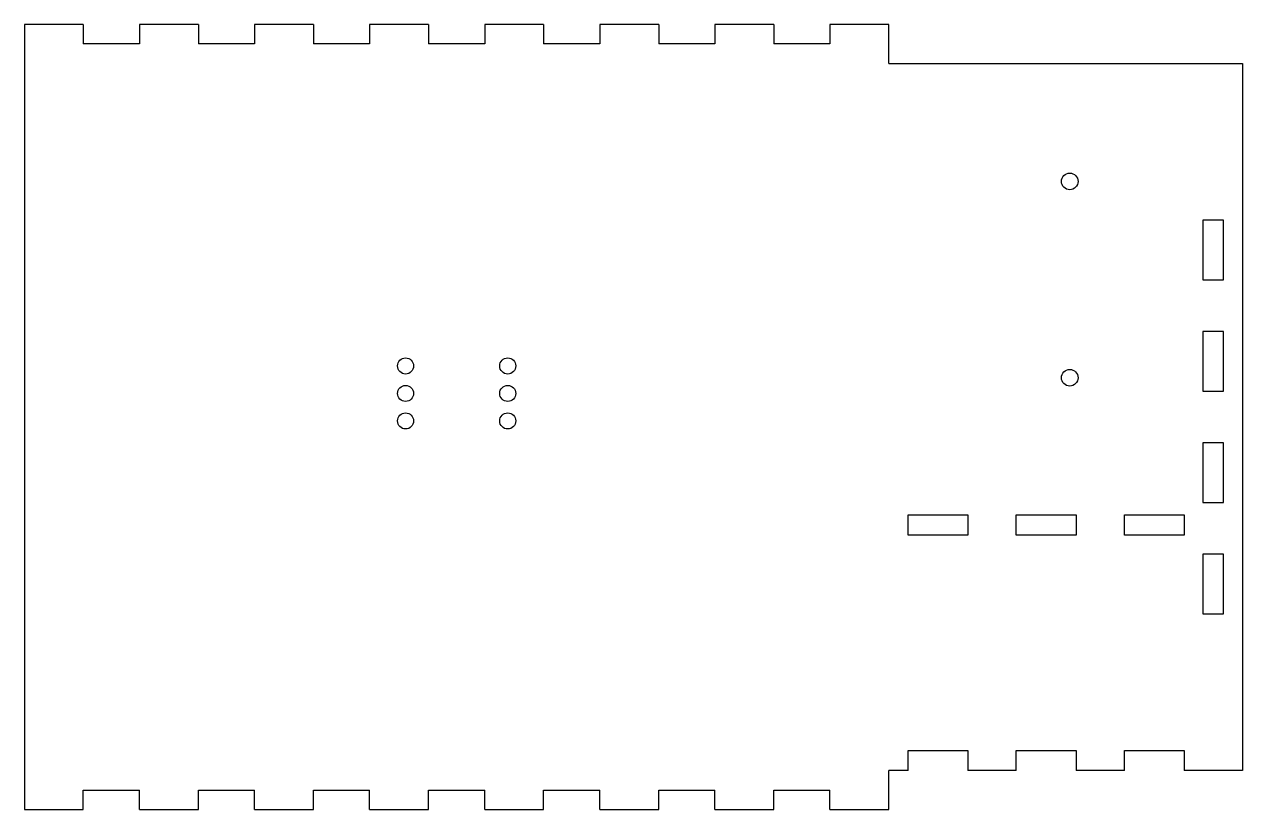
# Model space of a CAD drawing. Header units: millimetres. Extents: x -220 to 90, y -195 to 5.
import ezdxf

# ---------------------------------------------------------------- set-up
doc = ezdxf.new("R2010")
doc.units = ezdxf.units.MM

msp = doc.modelspace()

# ---------------------------------------------------------------- linework, layer by layer
at = {"color": 7, "linetype": 'Continuous', "lineweight": 25}
for p, q in [((-205, 5), (-220, 5)), ((-220, 5), (-220, -195)), ((-205, 5), (-205, 0)), ((-190.71, 5), (-190.71, 0)), ((-175.71, 5), (-190.71, 5)), ((-175.71, 5), (-175.71, 0)), ((-161.43, 5), (-161.43, 0)), ((-146.43, 5), (-161.43, 5)), ((-146.43, 5), (-146.43, 0)), ((-132.14, 5), (-132.14, 0)), ((-117.14, 5), (-132.14, 5)), ((-117.14, 5), (-117.14, 0)), ((-102.86, 5), (-102.86, 0)), ((-87.86, 5), (-102.86, 5)), ((-87.86, 5), (-87.86, 0)), ((-73.57, 5), (-73.57, 0)), ((-58.57, 5), (-73.57, 5)), ((-58.57, 5), (-58.57, 0)), ((-44.29, 5), (-44.29, 0)), ((-29.29, 5), (-44.29, 5)), ((-29.29, 5), (-29.29, 0)), ((-15, 5), (-15, 0)), ((0, 5), (-15, 5)), ((0, -5), (0, 5)), ((-190.71, 0), (-205, 0)), ((-161.43, 0), (-175.71, 0)), ((-132.14, 0), (-146.43, 0)), ((-102.86, 0), (-117.14, 0)), ((-73.57, 0), (-87.86, 0)), ((-44.29, 0), (-58.57, 0)), ((-15, 0), (-29.29, 0)), ((0, -5), (90, -5)), ((90, -5), (90, -185)), ((85.1, -44.9), (79.9, -44.9)), ((79.9, -44.9), (79.9, -60.1)), ((85.1, -60.1), (85.1, -44.9)), ((79.9, -60.1), (85.1, -60.1)), ((85.1, -73.23), (79.9, -73.23)), ((79.9, -73.23), (79.9, -88.43)), ((85.1, -88.43), (85.1, -73.23)), ((79.9, -88.43), (85.1, -88.43)), ((85.1, -101.57), (79.9, -101.57)), ((79.9, -101.57), (79.9, -116.77)), ((85.1, -116.77), (85.1, -101.57)), ((79.9, -116.77), (85.1, -116.77)), ((4.9, -125.1), (4.9, -119.9)), ((4.9, -119.9), (20.1, -119.9)), ((20.1, -119.9), (20.1, -125.1)), ((32.4, -125.1), (32.4, -119.9)), ((32.4, -119.9), (47.6, -119.9)), ((47.6, -119.9), (47.6, -125.1)), ((59.9, -125.1), (59.9, -119.9)), ((59.9, -119.9), (75.1, -119.9)), ((75.1, -119.9), (75.1, -125.1)), ((20.1, -125.1), (4.9, -125.1)), ((47.6, -125.1), (32.4, -125.1)), ((75.1, -125.1), (59.9, -125.1)), ((85.1, -129.9), (79.9, -129.9)), ((79.9, -129.9), (79.9, -145.1)), ((85.1, -145.1), (85.1, -129.9)), ((79.9, -145.1), (85.1, -145.1)), ((4.9, -179.9), (20.1, -179.9)), ((4.9, -185), (4.9, -179.9)), ((20.1, -179.9), (20.1, -185)), ((32.4, -179.9), (47.6, -179.9)), ((32.4, -185), (32.4, -179.9)), ((47.6, -179.9), (47.6, -185)), ((59.9, -179.9), (75.1, -179.9)), ((59.9, -185), (59.9, -179.9)), ((75.1, -179.9), (75.1, -185)), ((0, -195), (0, -185)), ((4.9, -185), (0, -185)), ((32.4, -185), (20.1, -185)), ((59.9, -185), (47.6, -185)), ((90, -185), (75.1, -185)), ((-205, -195), (-205, -190)), ((-205, -190), (-190.71, -190)), ((-190.71, -195), (-190.71, -190)), ((-175.71, -195), (-175.71, -190)), ((-175.71, -190), (-161.43, -190)), ((-161.43, -195), (-161.43, -190)), ((-146.43, -195), (-146.43, -190)), ((-146.43, -190), (-132.14, -190)), ((-132.14, -195), (-132.14, -190)), ((-117.14, -195), (-117.14, -190)), ((-117.14, -190), (-102.86, -190)), ((-102.86, -195), (-102.86, -190)), ((-87.86, -195), (-87.86, -190)), ((-87.86, -190), (-73.57, -190)), ((-73.57, -195), (-73.57, -190)), ((-58.57, -195), (-58.57, -190)), ((-58.57, -190), (-44.29, -190)), ((-44.29, -195), (-44.29, -190)), ((-29.29, -195), (-29.29, -190)), ((-29.29, -190), (-15, -190)), ((-15, -195), (-15, -190)), ((-220, -195), (-205, -195)), ((-190.71, -195), (-175.71, -195)), ((-161.43, -195), (-146.43, -195)), ((-132.14, -195), (-117.14, -195)), ((-102.86, -195), (-87.86, -195)), ((-73.57, -195), (-58.57, -195)), ((-44.29, -195), (-29.29, -195)), ((-15, -195), (0, -195))]:
    msp.add_line(p, q, dxfattribs=at)
for centre, radius in [((46, -35), 2.12), ((-123, -82), 2.05), ((-97, -82), 2.05), ((46, -85), 2.12), ((-123, -89), 2.05), ((-97, -89), 2.05), ((-123, -96), 2.05), ((-97, -96), 2.05)]:
    msp.add_circle(centre, radius, dxfattribs=at)

doc.saveas('drawing.dxf')
